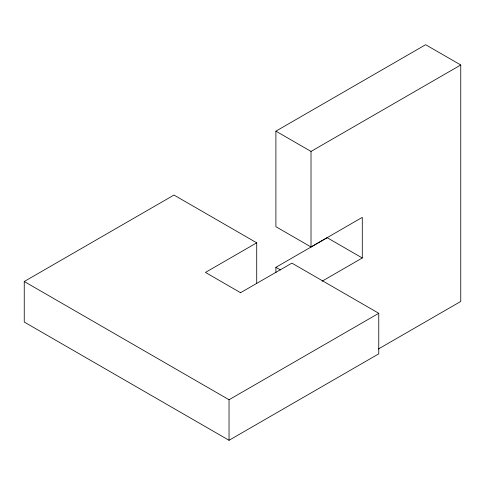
<?xml version="1.0" encoding="UTF-8"?>
<svg xmlns="http://www.w3.org/2000/svg" width="485" height="485" viewBox="0 0 485 485"><rect width="100%" height="100%" fill="white"/><g stroke="black" fill="none" stroke-linecap="round" stroke-linejoin="round"><path stroke-width="0.73" d="M322.052 281.215L362.289 257.984L362.289 217.365L311.018 246.968L275.898 226.689L275.898 131.162L425.636 44.711L460.75 64.99L460.75 301.458L378.367 349.018M240.487 292.74L291.891 263.131L378.767 313.292L378.767 353.838L229.035 440.289L24.25 322.052L24.25 281.506L173.982 195.055L256.717 242.821L256.717 283.373M275.898 131.162L311.018 151.435L460.75 64.99M256.717 242.821L205.44 272.424L240.621 292.734M275.898 272.594L275.898 267.314L327.175 237.711L362.289 257.984M24.25 281.506L229.035 399.737L378.767 313.292M275.898 267.314L280.451 269.939M311.018 151.435L311.018 246.968M229.035 399.737L229.035 440.289"/></g></svg>
